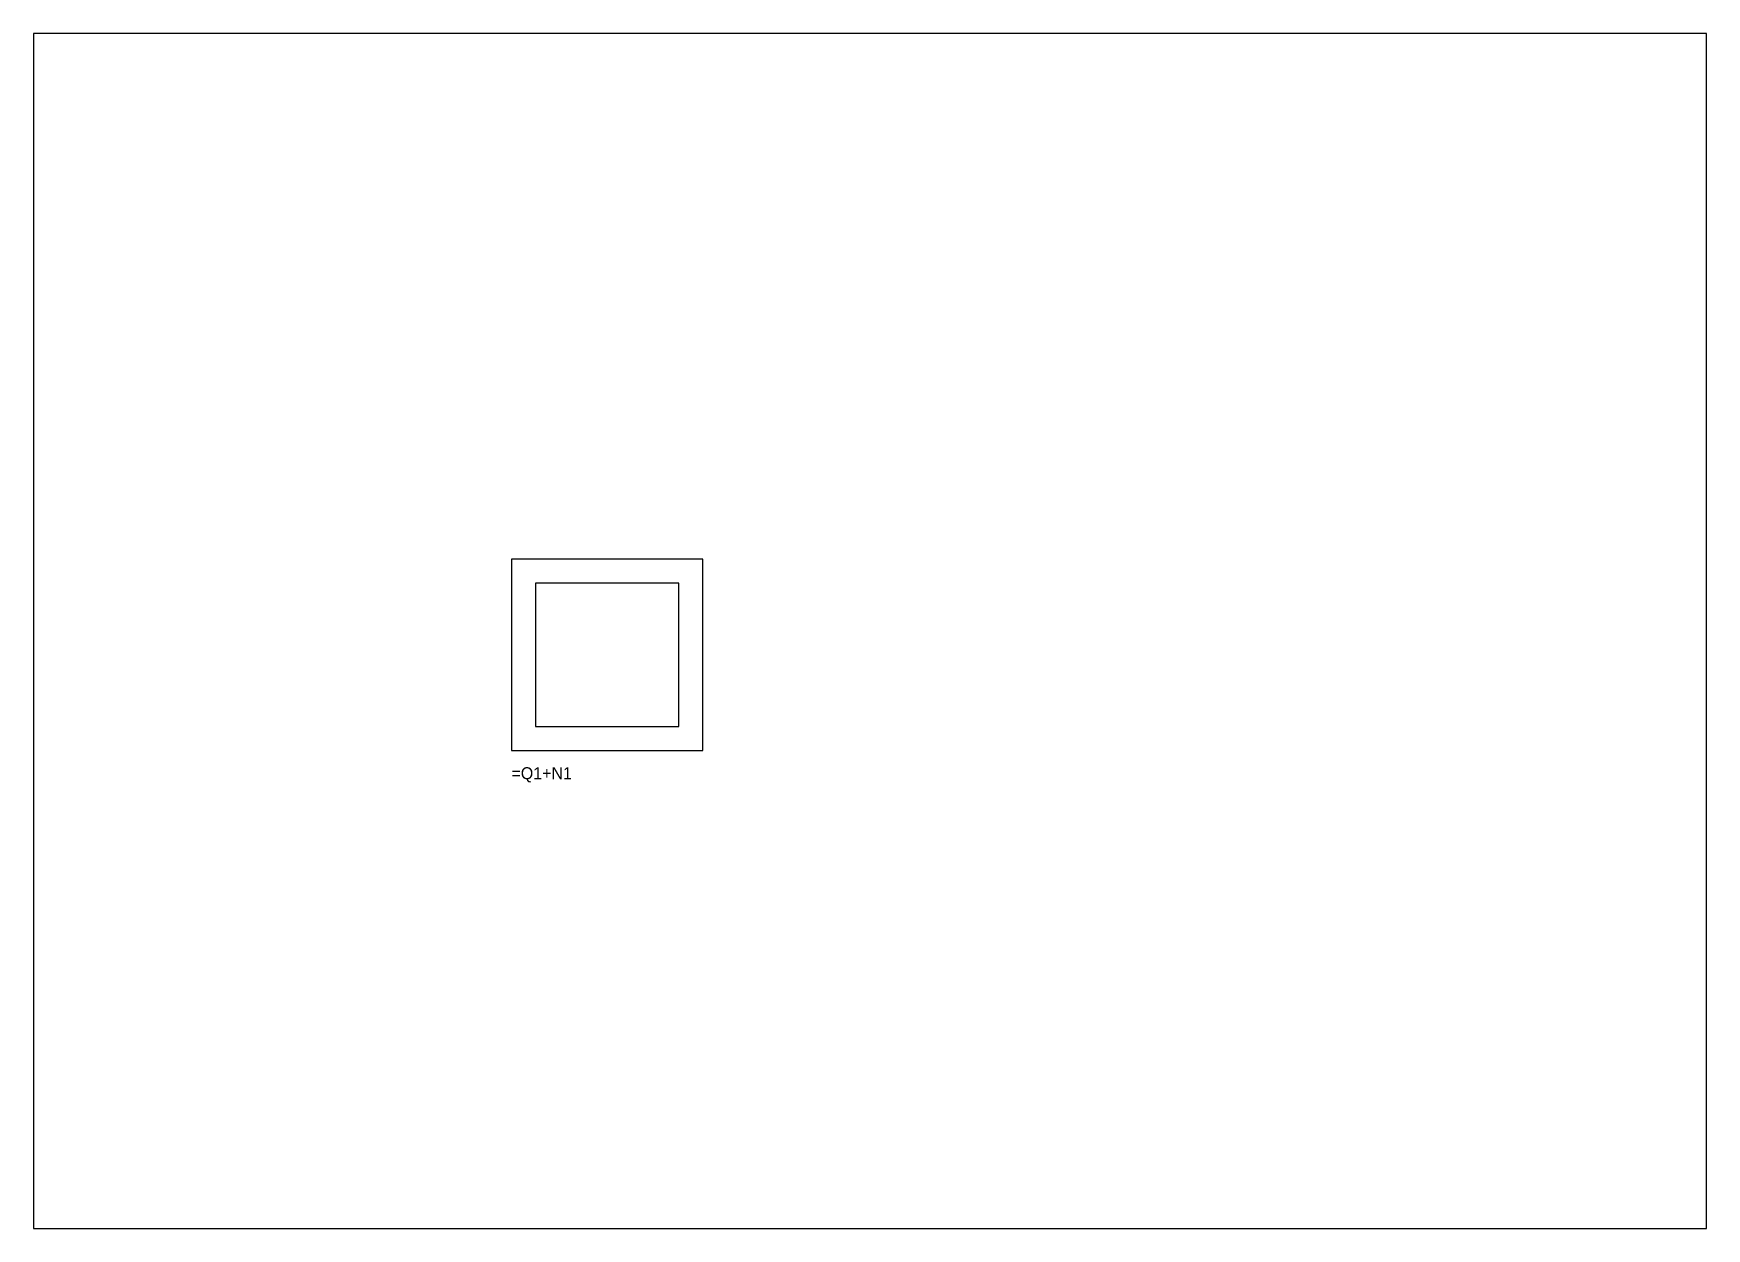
# Model space of a CAD drawing. Header units: millimetres. Extents: x 0 to 700, y 0 to 500.
import ezdxf

# ---------------------------------------------------------------- set-up
doc = ezdxf.new("R2010")
doc.units = ezdxf.units.MM

# ---------------------------------------------------------------- blocks, each defined once
blk = doc.blocks.new('INNER_DEVICE')
at = {"layer": 'DEVICE'}
blk.add_lwpolyline([(0, 0), (60, 0), (60, 60), (0, 60)], close=True, dxfattribs=at)
blk.add_attdef('TAG', (0, -8), '', height=5)
blk = doc.blocks.new('OUTER_DEVICE')
at = {"layer": 'DEVICE'}
blk.add_lwpolyline([(0, 0), (80, 0), (80, 80), (0, 80)], close=True, dxfattribs=at)
blk.add_blockref('INNER_DEVICE', (10, 10))
blk.add_attdef('TAG', (0, -10), '', height=5)

msp = doc.modelspace()

# ---------------------------------------------------------------- linework, layer by layer
at = {"layer": 'PANEL'}
msp.add_lwpolyline([(0, 0), (700, 0), (700, 500), (0, 500)], close=True, dxfattribs=at)

# ---------------------------------------------------------------- block references
at = {"layer": 'DEVICE'}
ref = msp.add_blockref('OUTER_DEVICE', (200, 200), dxfattribs=at)
ref.add_attrib('TAG', '=Q1+N1', (200, 188), dxfattribs={"height": 5})

doc.saveas('drawing.dxf')
